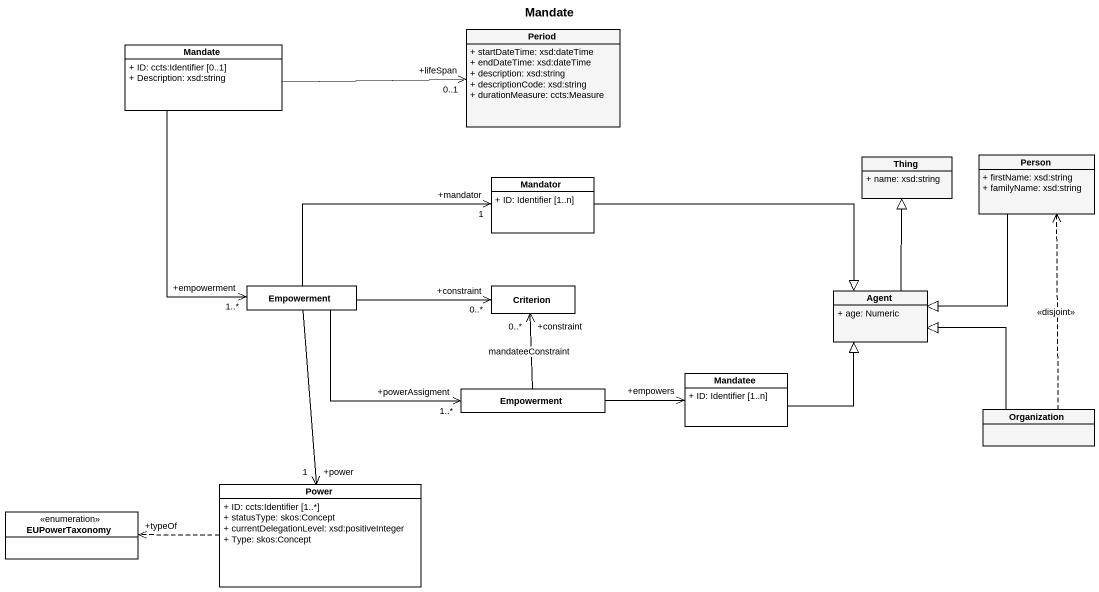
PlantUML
@startuml
title Mandate
hide circle
hide empty members
skinparam classAttributeIconSize 0
class Period #F5F5F5 {
  + startDateTime: xsd:dateTime
  + endDateTime: xsd:dateTime
  + description: xsd:string
  + descriptionCode: xsd:string
  + durationMeasure: ccts:Measure
}
class Mandate {
  + ID: ccts:Identifier [0..1]
  + Description: xsd:string
}
class Mandator {
  + ID: Identifier [1..n]
}
class Thing #F5F5F5 {
  + name: xsd:string
}
class "Person" as Person_ #F5F5F5 {
  + firstName: xsd:string
  + familyName: xsd:string
}
class Empowerment
class Criterion
class "Agent" as Agent_ #F5F5F5 {
  + age: Numeric
}
class Mandatee {
  + ID: Identifier [1..n]
}
class "Empowerment" as Empowerment_2
class Organization #F5F5F5
class Power {
  + ID: ccts:Identifier [1..*]
  + statusType: skos:Concept
  + currentDelegationLevel: xsd:positiveInteger
  + Type: skos:Concept
}
enum EUPowerTaxonomy
Mandate -right-> "+lifeSpan\n0..1" Period
Mandate --> "+empowerment\n1..*" Empowerment
Mandator -right-|> Agent_
Person_ --|> Agent_
Empowerment -right-> "+mandator\n1" Mandator
Empowerment -right-> "+constraint\n0..*" Criterion
Empowerment -right-> "+powerAssigment\n1..*" Empowerment_2
Empowerment --> "+power\n1" Power
Agent_ -up-|> Thing
Mandatee -right-|> Agent_
Empowerment_2 -up-> "+constraint\n0..*" Criterion : mandateeConstraint
Empowerment_2 -right-> "+empowers" Mandatee
Organization .up.> Person_ : <<disjoint>>
Organization -up-|> Agent_
Power .left.> "+typeOf" EUPowerTaxonomy
@enduml
